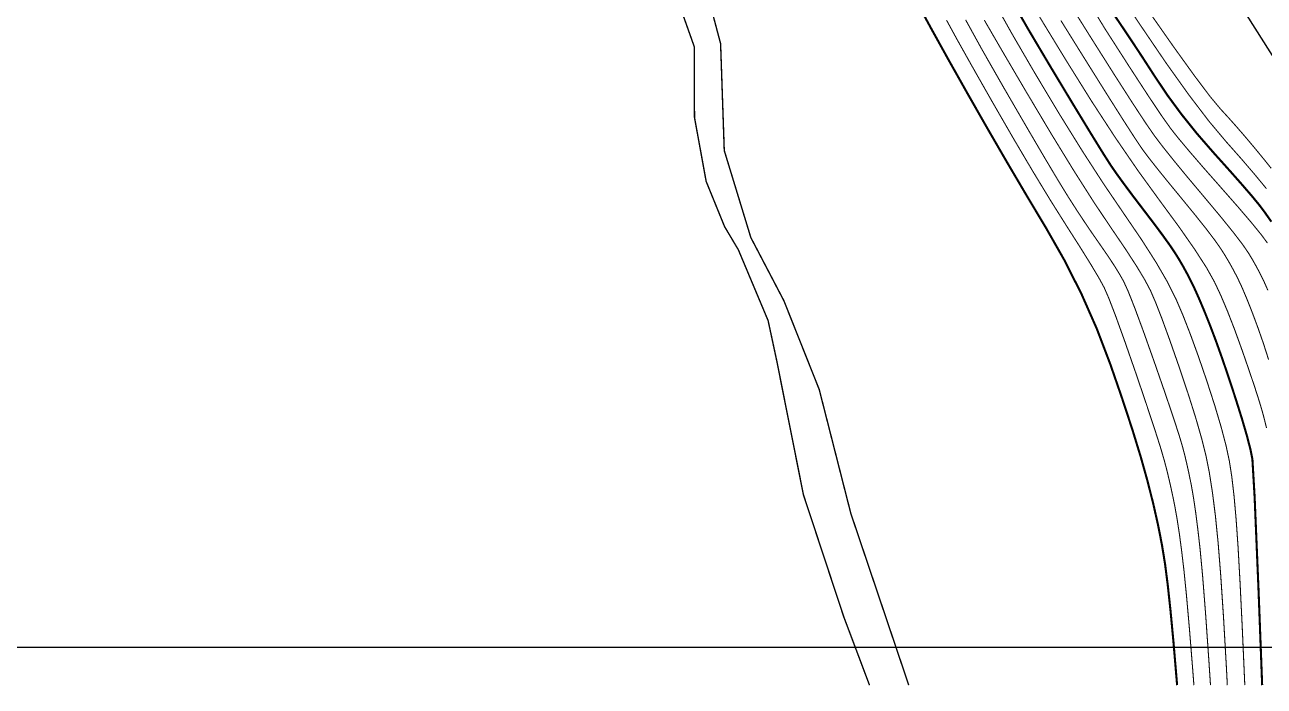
# Model space of a CAD drawing. Extents: x -809667 to 586099, y 3084146 to 3634412.
# Drawn here: x 381745.6 to 381834.6, y 3085483.5 to 3085531 of the extents above; entities that cross this region are included whole.
import ezdxf

# ---------------------------------------------------------------- set-up
doc = ezdxf.new("R2010")
doc.units = 0
doc.header["$LTSCALE"] = 0.5
doc.linetypes.add('X2', pattern=[10, 8, -2])
doc.layers.add('dxt', color=252, linetype='CONTINUOUS')
doc.layers.add('文字', color=7, linetype='CONTINUOUS')
doc.linetypes.add('10421', pattern='A,2,[150,AAA.SHX,S=1,R=0,X=0,Y=1],1e-11', length=2)

msp = doc.modelspace()

# ---------------------------------------------------------------- linework, layer by layer
at = {"layer": 'dxt', "color": 252, "linetype": 'X2', "const_width": 0.1, "flags": 128}
msp.add_lwpolyline([(381723.34, 3085604.746), (381725.326, 3085601.249), (381727.541, 3085598.575), (381734.148, 3085591.814), (381737.707, 3085587.77), (381739.827, 3085584.678), (381742.183, 3085580.793), (381744.758, 3085576.703), (381747.597, 3085573.166), (381750.261, 3085570.963), (381754.862, 3085564.443), (381757.753, 3085560.784), (381761.464, 3085557.313), (381765.422, 3085554.399), (381773.199, 3085551.202), (381775.236, 3085550.463), (381779.596, 3085546.245), (381786.743, 3085538.946), (381789.886, 3085536.735), (381792.497, 3085532.81), (381793.694, 3085529.441), (381793.711, 3085524.355), (381794.549, 3085519.762), (381795.87, 3085516.518), (381796.863, 3085514.846), (381798.998, 3085509.764), (381799.622, 3085506.858), (381801.535, 3085497.251), (381804.429, 3085488.493), (381806.28, 3085483.577)], dxfattribs=at)
at = {"layer": 'dxt', "color": 252, "linetype": '10421', "flags": 128}
msp.add_lwpolyline([(381807.25, 3085589.5), (381807.044, 3085588.679), (381805.844, 3085586), (381809.875, 3085578.25), (381818.469, 3085558.75), (381829.063, 3085538.5), (381836.4, 3085526.917), (381842.32, 3085519.64), (381847.781, 3085514), (381857.875, 3085508.75), (381882.281, 3085484), (381884.393, 3085483.577)], dxfattribs=at)
at = {"layer": 'dxt', "color": 252, "linetype": 'Continuous', "const_width": 0.1, "flags": 128}
msp.add_lwpolyline([(381809.099, 3085483.577), (381804.939, 3085495.909), (381802.667, 3085504.821), (381800.133, 3085511.187), (381797.756, 3085515.731), (381795.849, 3085521.978), (381795.586, 3085529.655), (381794.925, 3085532.149), (381790.887, 3085538.294), (381786.12, 3085542.988), (381781.849, 3085546.983), (381779.25, 3085549.896), (381778.472, 3085551.334), (381778, 3085553.511), (381777.445, 3085557.479), (381777.138, 3085562.076), (381777.11, 3085564.479), (381776.813, 3085567.233), (381776.751, 3085568.72), (381776.672, 3085570.632), (381776.558, 3085572.395), (381776.328, 3085574.587), (381775.912, 3085576.638), (381775.983, 3085577.152)], dxfattribs=at)
at = {"layer": 'dxt', "color": 252, "linetype": 'Continuous', "const_width": 0.075}
for points, elevation in [([(381834.856, 3085515.338), (381834.411, 3085515.939), (381833.708, 3085516.802), (381832.748, 3085517.926), (381831.529, 3085519.312), (381830.292, 3085520.715), (381829.278, 3085521.889), (381828.486, 3085522.834), (381827.916, 3085523.55), (381827.276, 3085524.452), (381826.273, 3085525.952), (381824.906, 3085528.051), (381823.176, 3085530.748), (381821.415, 3085533.65)], 169), ([(381834.792, 3085502.055), (381834.661, 3085502.591), (381834.502, 3085503.191), (381834.28, 3085503.943), (381833.963, 3085504.931), (381833.552, 3085506.156), (381833.045, 3085507.617), (381832.505, 3085509.109), (381831.993, 3085510.428), (381831.509, 3085511.573), (381831.053, 3085512.544), (381830.477, 3085513.572), (381829.63, 3085514.887), (381828.513, 3085516.488), (381827.126, 3085518.376), (381825.569, 3085520.523), (381823.938, 3085522.901), (381822.236, 3085525.511), (381820.462, 3085528.352), (381818.854, 3085530.988), (381817.651, 3085532.982)], 166), ([(381834.889, 3085511.939), (381834.624, 3085512.541), (381834.363, 3085513.074), (381834.088, 3085513.598), (381833.799, 3085514.113), (381833.495, 3085514.619), (381833.062, 3085515.249), (381832.383, 3085516.133), (381831.46, 3085517.273), (381830.293, 3085518.668), (381829.104, 3085520.082), (381828.118, 3085521.28), (381827.335, 3085522.261), (381826.755, 3085523.025), (381826.114, 3085523.953), (381825.149, 3085525.423), (381823.859, 3085527.435), (381822.244, 3085529.989), (381820.665, 3085532.509)], 168), ([(381834.942, 3085506.957), (381834.572, 3085508.115), (381834.16, 3085509.292), (381833.746, 3085510.4), (381833.368, 3085511.355), (381833.027, 3085512.156), (381832.724, 3085512.802), (381832.434, 3085513.362), (381832.134, 3085513.904), (381831.824, 3085514.428), (381831.505, 3085514.932), (381831.087, 3085515.527), (381830.485, 3085516.321), (381829.697, 3085517.312), (381828.724, 3085518.502), (381827.749, 3085519.688), (381826.956, 3085520.668), (381826.346, 3085521.443), (381825.918, 3085522.011), (381825.398, 3085522.781), (381824.509, 3085524.158), (381823.253, 3085526.143), (381821.63, 3085528.735), (381820.022, 3085531.319)], 167)]:
    msp.add_lwpolyline(points, dxfattribs=dict(at, elevation=elevation))
at = {"layer": 'dxt', "color": 252, "linetype": 'Continuous', "flags": 128}
for points, const_width, elevation in [([(381834.791, 3085519.234), (381833.946, 3085520.259), (381832.985, 3085521.381), (381831.907, 3085522.597), (381830.667, 3085524.073), (381829.219, 3085525.971), (381827.563, 3085528.292), (381825.7, 3085531.034), (381823.933, 3085533.715)], 0.075, 171), ([(381828.371, 3085483.577), (381828.326, 3085484.11), (381828.107, 3085486.704), (381827.897, 3085488.929), (381827.697, 3085490.785), (381827.506, 3085492.271), (381827.289, 3085493.616), (381827.009, 3085495.049), (381826.666, 3085496.571), (381826.261, 3085498.182), (381825.766, 3085499.951), (381825.153, 3085501.95), (381824.421, 3085504.179), (381823.572, 3085506.636), (381822.604, 3085509.176), (381821.514, 3085511.649), (381820.302, 3085514.057), (381818.969, 3085516.398), (381817.568, 3085518.74), (381816.15, 3085521.148), (381814.717, 3085523.622), (381813.269, 3085526.161), (381811.898, 3085528.598), (381810.699, 3085530.762), (381809.671, 3085532.654)], 0.15, 160), ([(381834.479, 3085483.577), (381834.222, 3085490.326), (381833.935, 3085497.144), (381833.778, 3085499.808), (381833.634, 3085500.521), (381833.386, 3085501.483), (381833.032, 3085502.695), (381832.574, 3085504.156), (381832.077, 3085505.672), (381831.608, 3085507.048), (381831.166, 3085508.284), (381830.752, 3085509.38), (381830.365, 3085510.35), (381830.006, 3085511.207), (381829.676, 3085511.952), (381829.373, 3085512.585), (381829.082, 3085513.146), (381828.79, 3085513.68), (381828.494, 3085514.185), (381828.197, 3085514.661), (381827.834, 3085515.198), (381827.342, 3085515.883), (381826.722, 3085516.717), (381825.974, 3085517.699), (381825.219, 3085518.69), (381824.577, 3085519.55), (381824.049, 3085520.277), (381823.635, 3085520.874), (381823.096, 3085521.715), (381822.193, 3085523.178), (381820.925, 3085525.263), (381819.294, 3085527.97), (381817.671, 3085530.706), (381816.426, 3085532.877)], 0.15, 165), ([(381833.232, 3085483.577), (381833.219, 3085483.892), (381833.044, 3085487.832), (381832.887, 3085491.031), (381832.749, 3085493.489), (381832.613, 3085495.441), (381832.464, 3085497.121), (381832.301, 3085498.53), (381832.124, 3085499.668), (381831.886, 3085500.778), (381831.537, 3085502.106), (381831.079, 3085503.65), (381830.51, 3085505.412), (381829.903, 3085507.183), (381829.331, 3085508.758), (381828.793, 3085510.137), (381828.289, 3085511.319), (381827.69, 3085512.515), (381826.865, 3085513.937), (381825.814, 3085515.584), (381824.538, 3085517.457), (381823.095, 3085519.58), (381821.545, 3085521.976), (381819.889, 3085524.645), (381818.127, 3085527.588), (381816.504, 3085530.377), (381815.27, 3085532.587)], 0.075, 164), ([(381835.14, 3085516.867), (381834.655, 3085517.557), (381834.239, 3085518.108), (381833.75, 3085518.7), (381833.048, 3085519.515), (381832.131, 3085520.552), (381831, 3085521.812), (381829.806, 3085523.184), (381828.703, 3085524.558), (381827.689, 3085525.933), (381826.765, 3085527.311), (381825.85, 3085528.728), (381824.862, 3085530.223), (381823.803, 3085531.797)], 0.15, 170), ([(381835.14, 3085516.867), (381834.655, 3085517.557), (381834.239, 3085518.108), (381833.75, 3085518.7), (381833.048, 3085519.515), (381832.131, 3085520.552), (381831, 3085521.812), (381829.806, 3085523.184), (381828.703, 3085524.558), (381827.689, 3085525.933), (381826.765, 3085527.311), (381825.85, 3085528.728), (381824.862, 3085530.223), (381823.803, 3085531.797)], 0.15, 170), ([(381835.126, 3085520.706), (381834.484, 3085521.502), (381833.851, 3085522.27), (381833.232, 3085523.003), (381832.633, 3085523.695), (381832.053, 3085524.346), (381831.493, 3085524.956), (381830.752, 3085525.844), (381829.631, 3085527.33), (381828.13, 3085529.415), (381826.249, 3085532.098)], 0.075, 172), ([(381829.578, 3085483.577), (381829.502, 3085484.566), (381829.257, 3085487.607), (381829.044, 3085490.015), (381828.865, 3085491.791), (381828.702, 3085493.175), (381828.539, 3085494.407), (381828.374, 3085495.486), (381828.209, 3085496.413), (381828.039, 3085497.251), (381827.861, 3085498.064), (381827.675, 3085498.851), (381827.48, 3085499.612), (381827.2, 3085500.579), (381826.754, 3085501.983), (381826.143, 3085503.826), (381825.367, 3085506.106), (381824.583, 3085508.358), (381823.949, 3085510.115), (381823.464, 3085511.377), (381823.129, 3085512.143), (381822.766, 3085512.808), (381822.197, 3085513.764), (381821.422, 3085515.011), (381820.441, 3085516.549), (381819.292, 3085518.374), (381818.012, 3085520.481), (381816.6, 3085522.872), (381815.058, 3085525.546), (381813.626, 3085528.067), (381812.544, 3085529.999), (381811.813, 3085531.341)], 0.075, 161), ([(381830.768, 3085483.577), (381830.664, 3085485.163), (381830.415, 3085488.719), (381830.2, 3085491.451), (381830.02, 3085493.36), (381829.86, 3085494.765), (381829.704, 3085495.987), (381829.551, 3085497.026), (381829.402, 3085497.883), (381829.252, 3085498.631), (381829.097, 3085499.344), (381828.937, 3085500.024), (381828.771, 3085500.669), (381828.518, 3085501.522), (381828.094, 3085502.825), (381827.5, 3085504.579), (381826.735, 3085506.783), (381825.959, 3085508.968), (381825.331, 3085510.667), (381824.852, 3085511.878), (381824.521, 3085512.602), (381824.222, 3085513.127), (381823.841, 3085513.741), (381823.376, 3085514.444), (381822.828, 3085515.237), (381822.243, 3085516.079), (381821.667, 3085516.931), (381821.1, 3085517.793), (381820.542, 3085518.665), (381819.838, 3085519.813), (381818.834, 3085521.499), (381817.529, 3085523.726), (381815.923, 3085526.492), (381814.36, 3085529.229), (381813.183, 3085531.366)], 0.075, 162), ([(381831.977, 3085483.577), (381831.915, 3085484.784), (381831.702, 3085488.479), (381831.501, 3085491.494), (381831.314, 3085493.827), (381831.124, 3085495.714), (381830.914, 3085497.385), (381830.685, 3085498.843), (381830.437, 3085500.085), (381830.122, 3085501.337), (381829.695, 3085502.82), (381829.154, 3085504.535), (381828.5, 3085506.482), (381827.84, 3085508.368), (381827.28, 3085509.904), (381826.819, 3085511.088), (381826.459, 3085511.92), (381826.048, 3085512.696), (381825.436, 3085513.711), (381824.623, 3085514.963), (381823.608, 3085516.454), (381822.389, 3085518.274), (381820.965, 3085520.513), (381819.336, 3085523.171), (381817.502, 3085526.249), (381815.789, 3085529.168), (381814.524, 3085531.348)], 0.075, 163)]:
    msp.add_lwpolyline(points, dxfattribs=dict(at, const_width=const_width, elevation=elevation))
at = {"layer": '文字', "color": 3, "linetype": 'Continuous', "flags": 128}
msp.add_lwpolyline([(381543.42, 3085960.15), (382983.269, 3085960.15), (382983.269, 3085486.288), (381543.42, 3085486.288)], close=True, dxfattribs=at)

doc.saveas('drawing.dxf')
